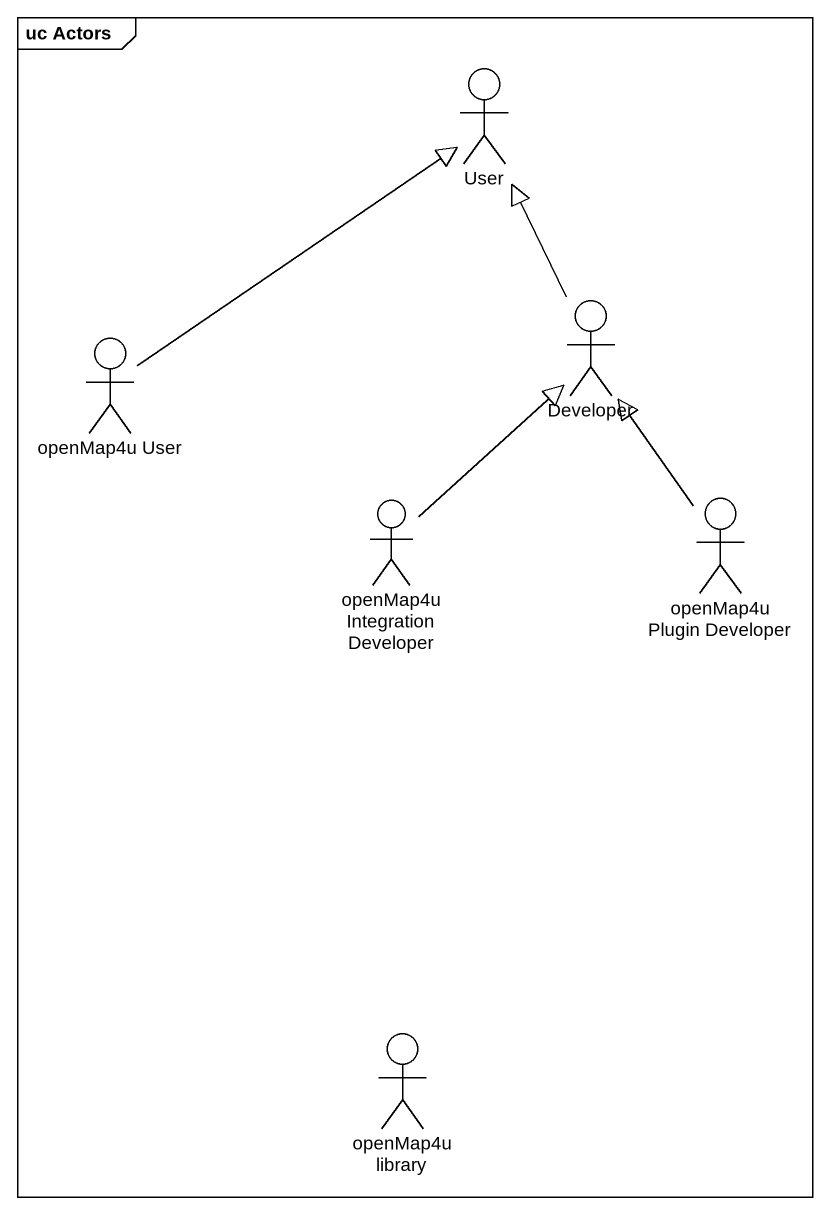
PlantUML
@startuml
mainframe uc Actors
actor User
actor "openMap4u User" as openMap4u_User
actor Developer
actor "openMap4u Integration Developer" as openMap4u_Integration
actor "openMap4u Plugin Developer" as openMap4u_Plugin_Developer
actor "openMap4u library" as openMap4u_library
openMap4u_User -up-|> User
Developer -up-|> User
openMap4u_Integration -up-|> Developer
openMap4u_Plugin_Developer -up-|> Developer
@enduml
